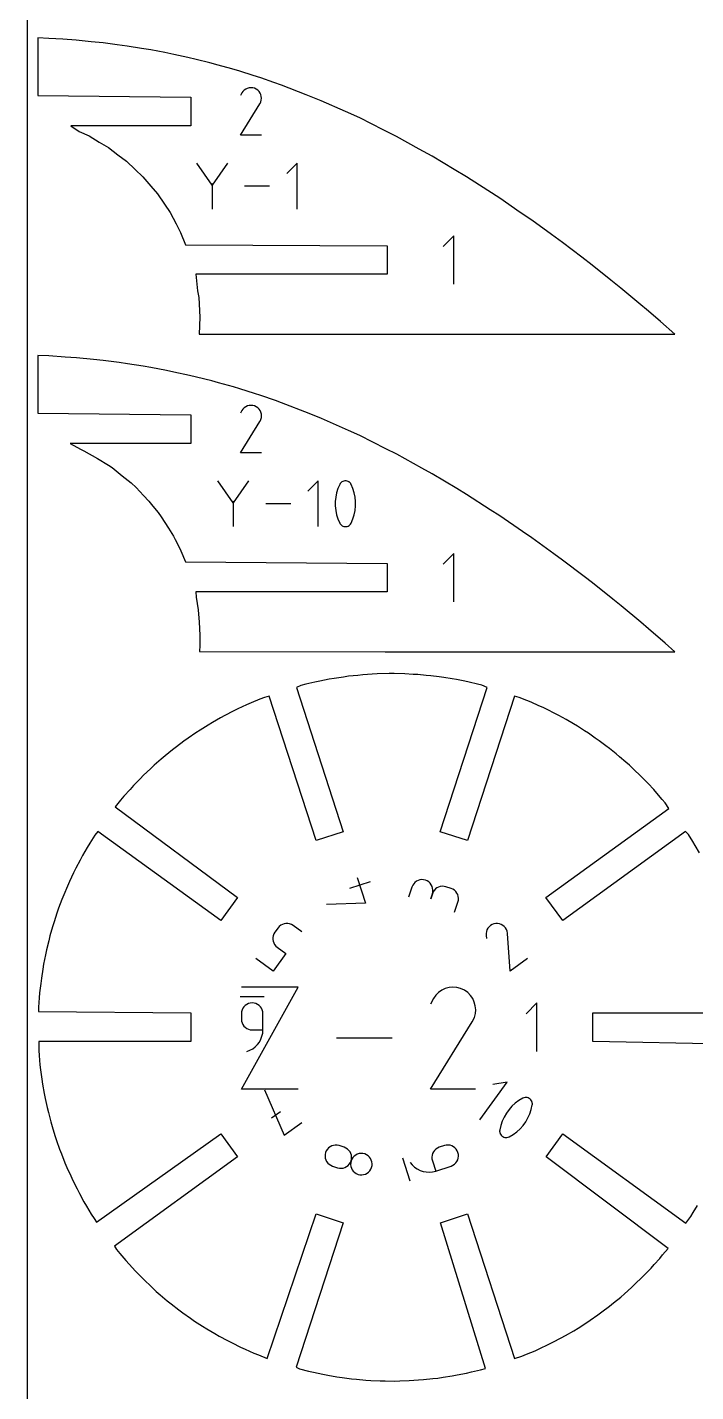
# Model space of a CAD drawing. Extents: x 0 to 8.5, y 0 to 30.
# Drawn here: x 0 to 3.91, y 7.08 to 15.07 of the extents above; entities that cross this region are included whole.
import ezdxf

# ---------------------------------------------------------------- set-up
doc = ezdxf.new("R2010")
doc.units = 0

msp = doc.modelspace()

# ---------------------------------------------------------------- linework, layer by layer
at = {"layer": 'annotation', "color": 1}
for p, q in [((1.269259, 14.699792), (1.261547, 14.692183)), ((1.27802, 14.705833), (1.269259, 14.699792)), ((1.287597, 14.710247), (1.27802, 14.705833)), ((1.297754, 14.712972), (1.287597, 14.710247)), ((1.308257, 14.713947), (1.297754, 14.712972)), ((1.318871, 14.713112), (1.308257, 14.713947)), ((1.329362, 14.710405), (1.318871, 14.713112)), ((1.339495, 14.705765), (1.329362, 14.710405)), ((1.348559, 14.699329), (1.339495, 14.705765)), ((1.339495, 14.705765), (1.339495, 14.705765)), ((1.356137, 14.691606), (1.348559, 14.699329)), ((1.246845, 14.436192), (1.360833, 14.619699)), ((1.255119, 14.683068), (1.247019, 14.667531)), ((1.261547, 14.692183), (1.255119, 14.683068)), ((1.362162, 14.682833), (1.356137, 14.691606)), ((1.360833, 14.619699), (1.36097, 14.619868)), ((1.360833, 14.619699), (1.360833, 14.619699)), ((1.36097, 14.619868), (1.3611, 14.620038)), ((1.3611, 14.620038), (1.361226, 14.620211)), ((1.361226, 14.620211), (1.361348, 14.620388)), ((1.361348, 14.620388), (1.361467, 14.620571)), ((1.361467, 14.620571), (1.361584, 14.620761)), ((1.361584, 14.620761), (1.3617, 14.62096)), ((1.3617, 14.62096), (1.361815, 14.621168)), ((1.361815, 14.621168), (1.361931, 14.621389)), ((1.361931, 14.621389), (1.366637, 14.631494)), ((1.361931, 14.621389), (1.361931, 14.621389)), ((1.366567, 14.673246), (1.362162, 14.682833)), ((1.369284, 14.663082), (1.366567, 14.673246)), ((1.366637, 14.631494), (1.369387, 14.641969)), ((1.370247, 14.652577), (1.369284, 14.663082)), ((1.369387, 14.641969), (1.370247, 14.652577)), ((1.370205, 14.436192), (1.246845, 14.436192)), ((1.081329, 14.142612), (0.991824, 14.272049)), ((1.170818, 14.272049), (1.081329, 14.142612)), ((1.578454, 14.27204), (1.5188, 14.21237)), ((1.578454, 14.00371), (1.578454, 14.27204)), ((1.081329, 14.153028), (1.081329, 14.003702)), ((1.418193, 14.137875), (1.271475, 14.137875)), ((2.496358, 13.847172), (2.433328, 13.784124)), ((2.496358, 13.563652), (2.496358, 13.847172)), ((1.255483, 12.823491), (1.247381, 12.807949)), ((1.261913, 12.832608), (1.255483, 12.823491)), ((1.269627, 12.840219), (1.261913, 12.832608)), ((1.278391, 12.846262), (1.269627, 12.840219)), ((1.28797, 12.850677), (1.278391, 12.846262)), ((1.29813, 12.853403), (1.28797, 12.850677)), ((1.308636, 12.854379), (1.29813, 12.853403)), ((1.319253, 12.853543), (1.308636, 12.854379)), ((1.329747, 12.850835), (1.319253, 12.853543)), ((1.339884, 12.846194), (1.329747, 12.850835)), ((1.348949, 12.839756), (1.339884, 12.846194)), ((1.339884, 12.846194), (1.339884, 12.846194)), ((1.356529, 12.832031), (1.348949, 12.839756)), ((1.362556, 12.823255), (1.356529, 12.832031)), ((1.366962, 12.813666), (1.362556, 12.823255)), ((1.369681, 12.803499), (1.366962, 12.813666)), ((1.367033, 12.771902), (1.369783, 12.78238)), ((1.370643, 12.792991), (1.369681, 12.803499)), ((1.369783, 12.78238), (1.370643, 12.792991)), ((1.247207, 12.576545), (1.361227, 12.760104)), ((1.361227, 12.760104), (1.361364, 12.760272)), ((1.361227, 12.760104), (1.361227, 12.760104)), ((1.361364, 12.760272), (1.361495, 12.760442)), ((1.361495, 12.760442), (1.36162, 12.760615)), ((1.36162, 12.760615), (1.361743, 12.760793)), ((1.361743, 12.760793), (1.361862, 12.760976)), ((1.361862, 12.760976), (1.361979, 12.761166)), ((1.361979, 12.761166), (1.362094, 12.761365)), ((1.362094, 12.761365), (1.36221, 12.761574)), ((1.36221, 12.761574), (1.362325, 12.761794)), ((1.362325, 12.761794), (1.367033, 12.771902)), ((1.362325, 12.761794), (1.362325, 12.761794)), ((1.370601, 12.576545), (1.247207, 12.576545)), ((1.204774, 12.283014), (1.115257, 12.412468)), ((1.294274, 12.412468), (1.204774, 12.283014)), ((1.701965, 12.41246), (1.642304, 12.352782)), ((1.701965, 12.144094), (1.701965, 12.41246)), ((1.828333, 12.39121), (1.818046, 12.367018)), ((1.831797, 12.396971), (1.828333, 12.39121)), ((1.828333, 12.39121), (1.828333, 12.39121)), ((1.836115, 12.40188), (1.831797, 12.396971)), ((1.841142, 12.40589), (1.836115, 12.40188)), ((1.846737, 12.408954), (1.841142, 12.40589)), ((1.852756, 12.411023), (1.846737, 12.408954)), ((1.859056, 12.412051), (1.852756, 12.411023)), ((1.865495, 12.41199), (1.859056, 12.412051)), ((1.871929, 12.410792), (1.865495, 12.41199)), ((1.878216, 12.40841), (1.871929, 12.410792)), ((1.880623, 12.407145), (1.878216, 12.40841)), ((1.878216, 12.40841), (1.878216, 12.40841)), ((1.882932, 12.405692), (1.880623, 12.407145)), ((1.885133, 12.404063), (1.882932, 12.405692)), ((1.887214, 12.402269), (1.885133, 12.404063)), ((1.889165, 12.400321), (1.887214, 12.402269)), ((1.890973, 12.398232), (1.889165, 12.400321)), ((1.892628, 12.396012), (1.890973, 12.398232)), ((1.894118, 12.393673), (1.892628, 12.396012)), ((1.895433, 12.391226), (1.894118, 12.393673)), ((1.90577, 12.366985), (1.895433, 12.391226)), ((1.895433, 12.391226), (1.895433, 12.391226)), ((1.805186, 12.316728), (1.802615, 12.291027)), ((1.81033, 12.342125), (1.805186, 12.316728)), ((1.818046, 12.367018), (1.81033, 12.342125)), ((1.913523, 12.342054), (1.90577, 12.366985)), ((1.918692, 12.316633), (1.913523, 12.342054)), ((1.921276, 12.290919), (1.918692, 12.316633)), ((1.204774, 12.293432), (1.204774, 12.144085)), ((1.541684, 12.278277), (1.394945, 12.278277)), ((1.802615, 12.291027), (1.802615, 12.26522)), ((1.802615, 12.26522), (1.805186, 12.239505)), ((1.805186, 12.239505), (1.81033, 12.214082)), ((1.913523, 12.214011), (1.918692, 12.23941)), ((1.918692, 12.23941), (1.921276, 12.265112)), ((1.921276, 12.265112), (1.921276, 12.290919)), ((1.81033, 12.214082), (1.818046, 12.189147)), ((1.818046, 12.189147), (1.828333, 12.164901)), ((1.828333, 12.164901), (1.828333, 12.164901)), ((1.828333, 12.164901), (1.829643, 12.162459)), ((1.829643, 12.162459), (1.831122, 12.160132)), ((1.831122, 12.160132), (1.832765, 12.157926)), ((1.832765, 12.157926), (1.834564, 12.155848)), ((1.834564, 12.155848), (1.836515, 12.153906)), ((1.836515, 12.153906), (1.83861, 12.152106)), ((1.83861, 12.152106), (1.840844, 12.150456)), ((1.840844, 12.150456), (1.84321, 12.148963)), ((1.84321, 12.148963), (1.845701, 12.147633)), ((1.845701, 12.147633), (1.845701, 12.147633)), ((1.845701, 12.147633), (1.851938, 12.145302)), ((1.851938, 12.145302), (1.858335, 12.144143)), ((1.858335, 12.144143), (1.864747, 12.144111)), ((1.864747, 12.144111), (1.871029, 12.145157)), ((1.871029, 12.145157), (1.877037, 12.147235)), ((1.877037, 12.147235), (1.882626, 12.150297)), ((1.882626, 12.150297), (1.887651, 12.154297)), ((1.887651, 12.154297), (1.891968, 12.159186)), ((1.891968, 12.159186), (1.895433, 12.164918)), ((1.895433, 12.164918), (1.90577, 12.189114)), ((1.895433, 12.164918), (1.895433, 12.164918)), ((1.90577, 12.189114), (1.913523, 12.214011)), ((2.496694, 11.987564), (2.433664, 11.924516)), ((2.496694, 11.704044), (2.496694, 11.987564)), ((1.931138, 10.08964), (1.979785, 9.939921)), ((2.277432, 10.068178), (2.268807, 10.061742)), ((2.286991, 10.073049), (2.277432, 10.068178)), ((2.297258, 10.076241), (2.286991, 10.073049)), ((2.308007, 10.077643), (2.297258, 10.076241)), ((2.319012, 10.07714), (2.308007, 10.077643)), ((2.330047, 10.07462), (2.319012, 10.07714)), ((2.340506, 10.070156), (2.330047, 10.07462)), ((2.330047, 10.07462), (2.330047, 10.07462)), ((2.349744, 10.064081), (2.340506, 10.070156)), ((2.005665, 10.064239), (1.88591, 10.025328)), ((2.250798, 10.03417), (2.231343, 9.974293)), ((2.255264, 10.044625), (2.250798, 10.03417)), ((2.261342, 10.053854), (2.255264, 10.044625)), ((2.268807, 10.061742), (2.261342, 10.053854)), ((2.357646, 10.05662), (2.349744, 10.064081)), ((2.364097, 10.047996), (2.357646, 10.05662)), ((2.370554, 9.99526), (2.360812, 9.965279)), ((2.360812, 9.965279), (2.370554, 9.99526)), ((2.368981, 10.038432), (2.364097, 10.047996)), ((2.372185, 10.028153), (2.368981, 10.038432)), ((2.370554, 9.99526), (2.373086, 10.006343)), ((2.375019, 10.005715), (2.370554, 9.99526)), ((2.370554, 9.99526), (2.370554, 9.99526)), ((2.373591, 10.017382), (2.372185, 10.028153)), ((2.373086, 10.006343), (2.373591, 10.017382)), ((2.381097, 10.014943), (2.375019, 10.005715)), ((2.388562, 10.022832), (2.381097, 10.014943)), ((2.397187, 10.029268), (2.388562, 10.022832)), ((2.406746, 10.034138), (2.397187, 10.029268)), ((2.417013, 10.037331), (2.406746, 10.034138)), ((2.427762, 10.038732), (2.417013, 10.037331)), ((2.438767, 10.038229), (2.427762, 10.038732)), ((2.449802, 10.035709), (2.438767, 10.038229)), ((2.479783, 10.025968), (2.449802, 10.035709)), ((2.449802, 10.035709), (2.449802, 10.035709)), ((2.490196, 10.021519), (2.479783, 10.025968)), ((2.499397, 10.015456), (2.490196, 10.021519)), ((2.50727, 10.008004), (2.499397, 10.015456)), ((2.5137, 9.999387), (2.50727, 10.008004)), ((2.518569, 9.989828), (2.5137, 9.999387)), ((2.521762, 9.979552), (2.518569, 9.989828)), ((1.979785, 9.939921), (1.750658, 9.931579)), ((2.500665, 9.886785), (2.520121, 9.946662)), ((2.520121, 9.946662), (2.522654, 9.957745)), ((2.520121, 9.946662), (2.520121, 9.946662)), ((2.523162, 9.968783), (2.521762, 9.979552)), ((2.522654, 9.957745), (2.523162, 9.968783)), ((1.439181, 9.749214), (1.437194, 9.738547)), ((1.44307, 9.759548), (1.439181, 9.749214)), ((1.448902, 9.769304), (1.44307, 9.759548)), ((1.467337, 9.794678), (1.448902, 9.769304)), ((1.448902, 9.769304), (1.448902, 9.769304)), ((1.474816, 9.803243), (1.467337, 9.794678)), ((1.483453, 9.810146), (1.474816, 9.803243)), ((1.492998, 9.815348), (1.483453, 9.810146)), ((1.503199, 9.81881), (1.492998, 9.815348)), ((1.513809, 9.820494), (1.503199, 9.81881)), ((1.524575, 9.82036), (1.513809, 9.820494)), ((1.535249, 9.818369), (1.524575, 9.82036)), ((1.545581, 9.814484), (1.535249, 9.818369)), ((1.55532, 9.808664), (1.545581, 9.814484)), ((1.606255, 9.771657), (1.55532, 9.808664)), ((1.55532, 9.808664), (1.55532, 9.808664)), ((2.686522, 9.773325), (2.684718, 9.762415)), ((2.684718, 9.762415), (2.684879, 9.751031)), ((2.684879, 9.751031), (2.687512, 9.733341)), ((2.690132, 9.783571), (2.686522, 9.773325)), ((2.695392, 9.792961), (2.690132, 9.783571)), ((2.702145, 9.801305), (2.695392, 9.792961)), ((2.710233, 9.808412), (2.702145, 9.801305)), ((2.7195, 9.81409), (2.710233, 9.808412)), ((2.729787, 9.818149), (2.7195, 9.81409)), ((2.740939, 9.820398), (2.729787, 9.818149)), ((2.752285, 9.820521), (2.740939, 9.820398)), ((2.740939, 9.820398), (2.740939, 9.820398)), ((2.763176, 9.81869), (2.752285, 9.820521)), ((2.773416, 9.81506), (2.763176, 9.81869)), ((2.782805, 9.809786), (2.773416, 9.81506)), ((2.791147, 9.803023), (2.782805, 9.809786)), ((2.798245, 9.794925), (2.791147, 9.803023)), ((2.803899, 9.785649), (2.798245, 9.794925)), ((2.807914, 9.77535), (2.803899, 9.785649)), ((2.81009, 9.764181), (2.807914, 9.77535)), ((2.810127, 9.76393), (2.81009, 9.764181)), ((2.81009, 9.764181), (2.81009, 9.764181)), ((2.810157, 9.763688), (2.810127, 9.76393)), ((2.81018, 9.763455), (2.810157, 9.763688)), ((2.810198, 9.763227), (2.81018, 9.763455)), ((2.810197, 9.762127), (2.810209, 9.762348)), ((2.826166, 9.542198), (2.810197, 9.762127)), ((2.810197, 9.762127), (2.810197, 9.762127)), ((2.810209, 9.763005), (2.810198, 9.763227)), ((2.810215, 9.762785), (2.810209, 9.763005)), ((2.810209, 9.762348), (2.810215, 9.762567)), ((2.810215, 9.762567), (2.810215, 9.762785)), ((1.437194, 9.738547), (1.437067, 9.727796)), ((1.437067, 9.727796), (1.438758, 9.717208)), ((1.438758, 9.717208), (1.442227, 9.707031)), ((1.442227, 9.707031), (1.447432, 9.697511)), ((1.447432, 9.697511), (1.454331, 9.688896)), ((1.454331, 9.688896), (1.462883, 9.681434)), ((1.462883, 9.681434), (1.513817, 9.644428)), ((1.439606, 9.542285), (1.337736, 9.616297)), ((1.513817, 9.644428), (1.439606, 9.542285)), ((2.928036, 9.616211), (2.826166, 9.542198)), ((1.2535, 8.850966), (1.58485, 9.447725)), ((1.58485, 9.447725), (1.2535, 9.447725)), ((2.425742, 9.430278), (2.406918, 9.417298)), ((2.446317, 9.439761), (2.425742, 9.430278)), ((2.468139, 9.445616), (2.446317, 9.439761)), ((2.490704, 9.447711), (2.468139, 9.445616)), ((2.513509, 9.445916), (2.490704, 9.447711)), ((2.536049, 9.4401), (2.513509, 9.445916)), ((2.55782, 9.430131), (2.536049, 9.4401)), ((2.577292, 9.416304), (2.55782, 9.430131)), ((2.55782, 9.430131), (2.55782, 9.430131)), ((1.386728, 9.39097), (1.244968, 9.39097)), ((1.284096, 9.346922), (1.27531, 9.340702)), ((1.293905, 9.351585), (1.284096, 9.346922)), ((1.30456, 9.354514), (1.293905, 9.351585)), ((1.315883, 9.35553), (1.30456, 9.354514)), ((1.327183, 9.354514), (1.315883, 9.35553)), ((1.315883, 9.35553), (1.315883, 9.35553)), ((1.337826, 9.351585), (1.327183, 9.354514)), ((1.347631, 9.346922), (1.337826, 9.351585)), ((1.356421, 9.340702), (1.347631, 9.346922)), ((2.376539, 9.381368), (2.359137, 9.347986)), ((2.390349, 9.400951), (2.376539, 9.381368)), ((2.406918, 9.417298), (2.390349, 9.400951)), ((2.593573, 9.399712), (2.577292, 9.416304)), ((2.606518, 9.380862), (2.593573, 9.399712)), ((2.615982, 9.360265), (2.606518, 9.380862)), ((2.62182, 9.338427), (2.615982, 9.360265)), ((2.981575, 9.35553), (2.918545, 9.292483)), ((2.981575, 9.07201), (2.981575, 9.35553)), ((1.253938, 9.303826), (1.252924, 9.2925)), ((1.252924, 9.2925), (1.252924, 9.261136)), ((1.256861, 9.314487), (1.253938, 9.303826)), ((1.261515, 9.324306), (1.256861, 9.314487)), ((1.267724, 9.333104), (1.261515, 9.324306)), ((1.27531, 9.340702), (1.267724, 9.333104)), ((1.364014, 9.333104), (1.356421, 9.340702)), ((1.370232, 9.324306), (1.364014, 9.333104)), ((1.374896, 9.314487), (1.370232, 9.324306)), ((1.377826, 9.303826), (1.374896, 9.314487)), ((1.378842, 9.2925), (1.377826, 9.303826)), ((1.378842, 9.198266), (1.378842, 9.2925)), ((1.378842, 9.2925), (1.378842, 9.2925)), ((2.606022, 9.248851), (2.616134, 9.270562)), ((2.616134, 9.270562), (2.622041, 9.293067)), ((2.623888, 9.315859), (2.62182, 9.338427)), ((2.622041, 9.293067), (2.623888, 9.315859)), ((1.252924, 9.261136), (1.252924, 9.261136)), ((1.252924, 9.261136), (1.253938, 9.249816)), ((1.253938, 9.249816), (1.256861, 9.239169)), ((1.256861, 9.239169), (1.261515, 9.229372)), ((1.261515, 9.229372), (1.267724, 9.2206)), ((1.267724, 9.2206), (1.27531, 9.213028)), ((1.27531, 9.213028), (1.284096, 9.206834)), ((1.284096, 9.206834), (1.293905, 9.202191)), ((1.293905, 9.202191), (1.30456, 9.199277)), ((1.30456, 9.199277), (1.315883, 9.198266)), ((1.315883, 9.198266), (1.378842, 9.198266)), ((1.377448, 9.179103), (1.378842, 9.198266)), ((2.358763, 8.850961), (2.603664, 9.24522)), ((2.603664, 9.24522), (2.603957, 9.245583)), ((2.603664, 9.24522), (2.603664, 9.24522)), ((2.603957, 9.245583), (2.604238, 9.245948)), ((2.604238, 9.245948), (2.604508, 9.24632)), ((2.604508, 9.24632), (2.604771, 9.2467)), ((2.604771, 9.2467), (2.605027, 9.247093)), ((2.605027, 9.247093), (2.605278, 9.247502)), ((2.605278, 9.247502), (2.605526, 9.247929)), ((2.605526, 9.247929), (2.605774, 9.248377)), ((2.605774, 9.248377), (2.606022, 9.248851)), ((2.606022, 9.248851), (2.606022, 9.248851)), ((1.333752, 9.099117), (1.346822, 9.112242)), ((1.346822, 9.112242), (1.357896, 9.127032)), ((1.357896, 9.127032), (1.366805, 9.143257)), ((1.366805, 9.143257), (1.373379, 9.16069)), ((1.373379, 9.16069), (1.377448, 9.179103)), ((2.134989, 9.149346), (1.808691, 9.149346)), ((1.284271, 9.07201), (1.302307, 9.078773)), ((1.284271, 9.07201), (1.284271, 9.07201)), ((1.302307, 9.078773), (1.318857, 9.087885)), ((1.318857, 9.087885), (1.333752, 9.099117)), ((2.648443, 8.670667), (2.808763, 8.89133)), ((2.808763, 8.89133), (2.724056, 8.877901)), ((1.58485, 8.850966), (1.2535, 8.850966)), ((1.388355, 8.84802), (1.504011, 8.581599)), ((2.623798, 8.850961), (2.358763, 8.850961)), ((2.899973, 8.798366), (2.877063, 8.78462)), ((2.906263, 8.801033), (2.899973, 8.798366)), ((2.899973, 8.798366), (2.899973, 8.798366)), ((2.912746, 8.80249), (2.906263, 8.801033)), ((2.919276, 8.802784), (2.912746, 8.80249)), ((2.925706, 8.801961), (2.919276, 8.802784)), ((2.931891, 8.800067), (2.925706, 8.801961)), ((2.937686, 8.797148), (2.931891, 8.800067)), ((2.942944, 8.793251), (2.937686, 8.797148)), ((2.947518, 8.788422), (2.942944, 8.793251)), ((2.951264, 8.782708), (2.947518, 8.788422)), ((1.4298, 8.683743), (1.480793, 8.720791)), ((2.803561, 8.710136), (2.790314, 8.687456)), ((2.818978, 8.731355), (2.803561, 8.710136)), ((2.836447, 8.750951), (2.818978, 8.731355)), ((2.855847, 8.768761), (2.836447, 8.750951)), ((2.877063, 8.78462), (2.855847, 8.768761)), ((2.929718, 8.683066), (2.940655, 8.707056)), ((2.940655, 8.707056), (2.949174, 8.732186)), ((2.949174, 8.732186), (2.955156, 8.758294)), ((2.952488, 8.780231), (2.951264, 8.782708)), ((2.951264, 8.782708), (2.951264, 8.782708)), ((2.953519, 8.777656), (2.952488, 8.780231)), ((2.954355, 8.775002), (2.953519, 8.777656)), ((2.954995, 8.772284), (2.954355, 8.775002)), ((2.955435, 8.769517), (2.954995, 8.772284)), ((2.955156, 8.758294), (2.955536, 8.761091)), ((2.955156, 8.758294), (2.955156, 8.758294)), ((2.955674, 8.766719), (2.955435, 8.769517)), ((2.955536, 8.761091), (2.955708, 8.763905)), ((2.955708, 8.763905), (2.955674, 8.766719)), ((1.504011, 8.581599), (1.606011, 8.655706)), ((2.770804, 8.638367), (2.764778, 8.612285)), ((2.779355, 8.663478), (2.770804, 8.638367)), ((2.790314, 8.687456), (2.779355, 8.663478)), ((2.883586, 8.61957), (2.901065, 8.63916)), ((2.901065, 8.63916), (2.916482, 8.660379)), ((2.916482, 8.660379), (2.929718, 8.683066)), ((2.764396, 8.609495), (2.764222, 8.606697)), ((2.764222, 8.606697), (2.764255, 8.603902)), ((2.764255, 8.603902), (2.764494, 8.601119)), ((2.764778, 8.612285), (2.764396, 8.609495)), ((2.764494, 8.601119), (2.764937, 8.598357)), ((2.764778, 8.612285), (2.764778, 8.612285)), ((2.764937, 8.598357), (2.765585, 8.595625)), ((2.765585, 8.595625), (2.766436, 8.592934)), ((2.766436, 8.592934), (2.767489, 8.590293)), ((2.767489, 8.590293), (2.768743, 8.587711)), ((2.768743, 8.587711), (2.768743, 8.587711)), ((2.768743, 8.587711), (2.772479, 8.582068)), ((2.772479, 8.582068), (2.777046, 8.577294)), ((2.777046, 8.577294), (2.782299, 8.573437)), ((2.782299, 8.573437), (2.78809, 8.570545)), ((2.78809, 8.570545), (2.794271, 8.568664)), ((2.794271, 8.568664), (2.800695, 8.567843)), ((2.800695, 8.567843), (2.807217, 8.56813)), ((2.807217, 8.56813), (2.813687, 8.56957)), ((2.813687, 8.56957), (2.81996, 8.572214)), ((2.81996, 8.572214), (2.842915, 8.585934)), ((2.81996, 8.572214), (2.81996, 8.572214)), ((2.842915, 8.585934), (2.864163, 8.601774)), ((2.864163, 8.601774), (2.883586, 8.61957)), ((1.74293, 8.468934), (1.742413, 8.457912)), ((1.74546, 8.479993), (1.74293, 8.468934)), ((1.749913, 8.490428), (1.74546, 8.479993)), ((1.74546, 8.479993), (1.74546, 8.479993)), ((1.755974, 8.499649), (1.749913, 8.490428)), ((1.763419, 8.50754), (1.755974, 8.499649)), ((1.772027, 8.513984), (1.763419, 8.50754)), ((1.781574, 8.518866), (1.772027, 8.513984)), ((1.791838, 8.52207), (1.781574, 8.518866)), ((1.802597, 8.523478), (1.791838, 8.52207)), ((1.813628, 8.522974), (1.802597, 8.523478)), ((1.824709, 8.520443), (1.813628, 8.522974)), ((1.824709, 8.520443), (1.824709, 8.520443)), ((1.854538, 8.510751), (1.824709, 8.520443)), ((1.864991, 8.506286), (1.854538, 8.510751)), ((1.874223, 8.500207), (1.864991, 8.506286)), ((1.88212, 8.49274), (1.874223, 8.500207)), ((1.888566, 8.484109), (1.88212, 8.49274)), ((1.893448, 8.47454), (1.888566, 8.484109)), ((1.896649, 8.464259), (1.893448, 8.47454)), ((1.93124, 8.470237), (1.921664, 8.465364)), ((1.941531, 8.473432), (1.93124, 8.470237)), ((1.952312, 8.474832), (1.941531, 8.473432)), ((1.963359, 8.474324), (1.952312, 8.474832)), ((1.974445, 8.47179), (1.963359, 8.474324)), ((1.984853, 8.467341), (1.974445, 8.47179)), ((1.974445, 8.47179), (1.974445, 8.47179)), ((1.99405, 8.461273), (1.984853, 8.467341)), ((2.372062, 8.474562), (2.368862, 8.464281)), ((2.376942, 8.484131), (2.372062, 8.474562)), ((2.383387, 8.492764), (2.376942, 8.484131)), ((2.391284, 8.500234), (2.383387, 8.492764)), ((2.400518, 8.506315), (2.391284, 8.500234)), ((2.410975, 8.510781), (2.400518, 8.506315)), ((2.440956, 8.520523), (2.410975, 8.510781)), ((2.410975, 8.510781), (2.410975, 8.510781)), ((2.452042, 8.523056), (2.440956, 8.520523)), ((2.463089, 8.523565), (2.452042, 8.523056)), ((2.473871, 8.522164), (2.463089, 8.523565)), ((2.484162, 8.518969), (2.473871, 8.522164)), ((2.493737, 8.514096), (2.484162, 8.518969)), ((2.502371, 8.50766), (2.493737, 8.514096)), ((2.509839, 8.499777), (2.502371, 8.50766)), ((2.515915, 8.490561), (2.509839, 8.499777)), ((2.520374, 8.480128), (2.515915, 8.490561)), ((2.522906, 8.469045), (2.520374, 8.480128)), ((2.520374, 8.480128), (2.520374, 8.480128)), ((2.523411, 8.458006), (2.522906, 8.469045)), ((1.742413, 8.457912), (1.743798, 8.447152)), ((1.743798, 8.447152), (1.746973, 8.436878)), ((1.746973, 8.436878), (1.751828, 8.427317)), ((1.751828, 8.427317), (1.758249, 8.418692)), ((1.758249, 8.418692), (1.766126, 8.411229)), ((1.766126, 8.411229), (1.775346, 8.405152)), ((1.775346, 8.405152), (1.785798, 8.400688)), ((1.785798, 8.400688), (1.815627, 8.390996)), ((1.815627, 8.390996), (1.815627, 8.390996)), ((1.815627, 8.390996), (1.826712, 8.388462)), ((1.826712, 8.388462), (1.837757, 8.387952)), ((1.837757, 8.387952), (1.848535, 8.389352)), ((1.848535, 8.389352), (1.858823, 8.392546)), ((1.858823, 8.392546), (1.868395, 8.397418)), ((1.868395, 8.397418), (1.877027, 8.403855)), ((1.877027, 8.403855), (1.884493, 8.41174)), ((1.884493, 8.41174), (1.890568, 8.420958)), ((1.890568, 8.420958), (1.895027, 8.431396)), ((1.892502, 8.420335), (1.892001, 8.409308)), ((1.892001, 8.409308), (1.893409, 8.39854)), ((1.895027, 8.431396), (1.892502, 8.420335)), ((1.893409, 8.39854), (1.896611, 8.388258)), ((1.895027, 8.431396), (1.897554, 8.442461)), ((1.899486, 8.441828), (1.895027, 8.431396)), ((1.895027, 8.431396), (1.895027, 8.431396)), ((1.895027, 8.431396), (1.895027, 8.431396)), ((1.896611, 8.388258), (1.901493, 8.378687)), ((1.898056, 8.453491), (1.896649, 8.464259)), ((1.897554, 8.442461), (1.898056, 8.453491)), ((1.905562, 8.451044), (1.899486, 8.441828)), ((1.91303, 8.458928), (1.905562, 8.451044)), ((1.921664, 8.465364), (1.91303, 8.458928)), ((2.00192, 8.453814), (1.99405, 8.461273)), ((2.008348, 8.445189), (2.00192, 8.453814)), ((2.013216, 8.435625), (2.008348, 8.445189)), ((2.010323, 8.382048), (2.014783, 8.392485)), ((2.01641, 8.425346), (2.013216, 8.435625)), ((2.014783, 8.392485), (2.017309, 8.40355)), ((2.014783, 8.392485), (2.014783, 8.392485)), ((2.017813, 8.414579), (2.01641, 8.425346)), ((2.017309, 8.40355), (2.017813, 8.414579)), ((2.195138, 8.448924), (2.238945, 8.314102)), ((2.240994, 8.42248), (2.240994, 8.42248)), ((2.240994, 8.42248), (2.252939, 8.40743)), ((2.252939, 8.40743), (2.266671, 8.394515)), ((2.266671, 8.394515), (2.281917, 8.383827)), ((2.368862, 8.464281), (2.367457, 8.453514)), ((2.367457, 8.453514), (2.36796, 8.442487)), ((2.36796, 8.442487), (2.370485, 8.431426)), ((2.370485, 8.431426), (2.389941, 8.371549)), ((2.389941, 8.371549), (2.479867, 8.400768)), ((2.479867, 8.400768), (2.490326, 8.405231)), ((2.479867, 8.400768), (2.479867, 8.400768)), ((2.490326, 8.405231), (2.499564, 8.411306)), ((2.499564, 8.411306), (2.507466, 8.418767)), ((2.507466, 8.418767), (2.513917, 8.427392)), ((2.513917, 8.427392), (2.518802, 8.436955)), ((2.518802, 8.436955), (2.522005, 8.447235)), ((2.522005, 8.447235), (2.523411, 8.458006)), ((1.901493, 8.378687), (1.907941, 8.370054)), ((1.907941, 8.370054), (1.915841, 8.362584)), ((1.915841, 8.362584), (1.925076, 8.356502)), ((1.925076, 8.356502), (1.935534, 8.352035)), ((1.935534, 8.352035), (1.935534, 8.352035)), ((1.935534, 8.352035), (1.94657, 8.349518)), ((1.94657, 8.349518), (1.957577, 8.349021)), ((1.957577, 8.349021), (1.968328, 8.350429)), ((1.968328, 8.350429), (1.978598, 8.353629)), ((1.978598, 8.353629), (1.988158, 8.358505)), ((1.988158, 8.358505), (1.996784, 8.364943)), ((1.996784, 8.364943), (2.004248, 8.372829)), ((2.004248, 8.372829), (2.010323, 8.382048)), ((2.281917, 8.383827), (2.298406, 8.375456)), ((2.298406, 8.375456), (2.315864, 8.369494)), ((2.315864, 8.369494), (2.334019, 8.366031)), ((2.334019, 8.366031), (2.352598, 8.365158)), ((2.352598, 8.365158), (2.37133, 8.366967)), ((2.37133, 8.366967), (2.389941, 8.371549))]:
    msp.add_line(p, q, dxfattribs=at)
at = {"layer": 'boundary', "color": 5}
for p, q in [((0.0625, 15.005169), (0.0625, 14.667534)), ((0.125143, 15.002898), (0.0625, 15.005169)), ((0.207821, 14.997297), (0.125143, 15.002898)), ((0.28664, 14.991958), (0.207821, 14.997297)), ((0.374618, 14.98315), (0.28664, 14.991958)), ((0.444114, 14.976192), (0.374618, 14.98315)), ((0.526868, 14.965283), (0.444114, 14.976192)), ((0.585014, 14.957618), (0.526868, 14.965283)), ((0.667813, 14.944156), (0.585014, 14.957618)), ((0.722699, 14.935232), (0.667813, 14.944156)), ((0.804946, 14.919307), (0.722699, 14.935232)), ((0.857266, 14.909176), (0.804946, 14.919307)), ((0.938624, 14.890887), (0.857266, 14.909176)), ((0.988814, 14.879604), (0.938624, 14.890887)), ((1.06909, 14.859057), (0.988814, 14.879604)), ((1.11745, 14.846679), (1.06909, 14.859057)), ((1.196531, 14.823985), (1.11745, 14.846679)), ((1.243279, 14.810569), (1.196531, 14.823985)), ((1.321106, 14.785842), (1.243279, 14.810569)), ((1.36641, 14.771448), (1.321106, 14.785842)), ((1.442957, 14.744805), (1.36641, 14.771448)), ((1.486948, 14.729493), (1.442957, 14.744805)), ((1.632715, 14.672299), (1.486948, 14.729493)), ((0.0625, 14.667534), (0.95636, 14.658674)), ((0.95636, 14.658674), (0.95636, 14.491474)), ((1.720664, 14.637791), (1.632715, 14.672299)), ((1.862057, 14.574249), (1.720664, 14.637791)), ((1.945223, 14.536875), (1.862057, 14.574249)), ((0.95636, 14.491474), (0.253819, 14.491474)), ((0.253819, 14.491474), (0.30391, 14.457922)), ((2.082273, 14.467897), (1.945223, 14.536875)), ((2.161331, 14.428107), (2.082273, 14.467897)), ((0.30391, 14.457922), (0.361475, 14.431328)), ((0.361475, 14.431328), (0.420834, 14.395666)), ((0.420834, 14.395666), (0.474705, 14.3633)), ((2.294147, 14.354555), (2.161331, 14.428107)), ((0.474705, 14.3633), (0.530369, 14.321047)), ((0.530369, 14.321047), (0.579905, 14.283447)), ((2.369595, 14.312773), (2.294147, 14.354555)), ((2.498298, 14.235446), (2.369595, 14.312773)), ((0.579905, 14.283447), (0.631233, 14.234897)), ((0.631233, 14.234897), (0.675841, 14.192704)), ((2.570506, 14.192062), (2.498298, 14.235446)), ((0.675841, 14.192704), (0.722243, 14.138156)), ((2.695199, 14.111685), (2.570506, 14.192062)), ((0.722243, 14.138156), (0.76139, 14.092136)), ((0.76139, 14.092136), (0.802331, 14.031841)), ((2.764443, 14.067051), (2.695199, 14.111685)), ((2.885189, 13.984268), (2.764443, 14.067051)), ((0.802331, 14.031841), (0.835548, 13.982921)), ((0.835548, 13.982921), (0.870559, 13.916981)), ((2.951662, 13.938695), (2.885189, 13.984268)), ((0.870559, 13.916981), (0.897446, 13.86634)), ((3.068482, 13.854062), (2.951662, 13.938695)), ((0.897446, 13.86634), (0.926127, 13.794463)), ((3.132317, 13.807814), (3.068482, 13.854062)), ((0.926127, 13.794463), (2.10547, 13.789012)), ((2.10547, 13.789012), (2.10547, 13.621812)), ((3.24519, 13.721796), (3.132317, 13.807814)), ((3.306472, 13.675094), (3.24519, 13.721796)), ((3.415343, 13.588062), (3.306472, 13.675094)), ((2.10547, 13.621812), (0.985673, 13.621812)), ((0.985673, 13.621812), (0.996832, 13.52452)), ((3.474117, 13.541078), (3.415343, 13.588062)), ((0.996832, 13.52452), (1.003089, 13.486406)), ((3.578911, 13.453304), (3.474117, 13.541078)), ((1.003089, 13.486406), (1.009347, 13.37116)), ((3.635198, 13.406159), (3.578911, 13.453304)), ((1.009347, 13.37116), (1.005559, 13.270581)), ((3.704828, 13.345246), (3.635198, 13.406159)), ((3.788935, 13.270581), (3.704828, 13.345246)), ((1.005559, 13.270581), (2.484716, 13.270581)), ((2.484716, 13.270581), (3.788935, 13.270581)), ((0.0625, 13.145581), (0.0625, 12.807927)), ((0.125675, 13.14329), (0.0625, 13.145581)), ((0.222229, 13.136749), (0.125675, 13.14329)), ((0.287174, 13.13235), (0.222229, 13.136749)), ((0.387905, 13.122266), (0.287174, 13.13235)), ((0.444652, 13.116584), (0.387905, 13.122266)), ((0.538359, 13.104232), (0.444652, 13.116584)), ((0.585554, 13.09801), (0.538359, 13.104232)), ((0.67881, 13.082848), (0.585554, 13.09801)), ((0.723242, 13.075624), (0.67881, 13.082848)), ((0.815534, 13.057754), (0.723242, 13.075624)), ((0.85781, 13.049568), (0.815534, 13.057754)), ((0.948862, 13.0291), (0.85781, 13.049568)), ((0.989362, 13.019996), (0.948862, 13.0291)), ((1.079018, 12.997049), (0.989362, 13.019996)), ((1.118, 12.987071), (1.079018, 12.997049)), ((1.20618, 12.961766), (1.118, 12.987071)), ((1.243831, 12.950961), (1.20618, 12.961766)), ((1.330501, 12.923425), (1.243831, 12.950961)), ((1.366964, 12.91184), (1.330501, 12.923425)), ((1.452117, 12.882202), (1.366964, 12.91184)), ((1.487504, 12.869885), (1.452117, 12.882202)), ((1.65021, 12.806046), (1.487504, 12.869885)), ((0.0625, 12.807927), (0.956642, 12.799067)), ((0.956642, 12.799067), (0.956642, 12.631867)), ((1.721225, 12.778183), (1.65021, 12.806046)), ((1.878727, 12.707403), (1.721225, 12.778183)), ((1.945787, 12.677267), (1.878727, 12.707403)), ((0.956642, 12.631867), (0.251501, 12.631867)), ((0.251501, 12.631867), (0.311867, 12.597001)), ((2.098217, 12.60055), (1.945787, 12.677267)), ((0.311867, 12.597001), (0.331522, 12.587463)), ((0.331522, 12.587463), (0.410884, 12.542231)), ((0.410884, 12.542231), (0.475315, 12.50406)), ((2.1619, 12.568499), (2.098217, 12.60055)), ((2.309441, 12.486794), (2.1619, 12.568499)), ((0.475315, 12.50406), (0.496425, 12.489626)), ((0.496425, 12.489626), (0.555852, 12.44164)), ((2.370167, 12.453165), (2.309441, 12.486794)), ((0.555852, 12.44164), (0.607518, 12.39992)), ((0.607518, 12.39992), (0.636385, 12.373336)), ((2.513002, 12.367349), (2.370167, 12.453165)), ((0.636385, 12.373336), (0.680334, 12.326295)), ((0.680334, 12.326295), (0.7116, 12.29283)), ((2.571082, 12.332454), (2.513002, 12.367349)), ((2.709357, 12.243324), (2.571082, 12.332454)), ((0.7116, 12.29283), (0.734506, 12.264926)), ((0.734506, 12.264926), (0.766419, 12.226049)), ((0.766419, 12.226049), (0.783561, 12.201913)), ((2.765022, 12.207443), (2.709357, 12.243324)), ((0.783561, 12.201913), (0.826493, 12.134713)), ((2.898831, 12.115707), (2.765022, 12.207443)), ((0.826493, 12.134713), (0.855706, 12.087657)), ((0.855706, 12.087657), (0.865215, 12.069836)), ((0.865215, 12.069836), (0.885003, 12.032754)), ((2.952245, 12.079087), (2.898831, 12.115707)), ((3.081628, 11.985353), (2.952245, 12.079087)), ((0.885003, 12.032754), (0.898792, 12.002955)), ((0.898792, 12.002955), (0.92483, 11.938264)), ((3.132903, 11.948206), (3.081628, 11.985353)), ((0.92483, 11.938264), (2.105805, 11.929404)), ((2.105805, 11.929404), (2.105805, 11.762204)), ((3.257854, 11.852985), (3.132903, 11.948206)), ((3.307061, 11.815486), (3.257854, 11.852985)), ((2.105805, 11.762204), (0.985395, 11.762204)), ((0.985395, 11.762204), (0.987336, 11.731904)), ((3.42753, 11.719184), (3.307061, 11.815486)), ((0.987336, 11.731904), (0.999103, 11.657652)), ((3.474709, 11.68147), (3.42753, 11.719184)), ((3.590623, 11.584385), (3.474709, 11.68147)), ((0.999103, 11.657652), (1.006188, 11.584226)), ((1.006188, 11.584226), (1.009184, 11.508722)), ((3.635793, 11.546551), (3.590623, 11.584385)), ((1.009184, 11.508722), (1.009446, 11.475221)), ((3.732821, 11.461147), (3.635793, 11.546551)), ((1.009046, 11.448182), (1.00767, 11.413591)), ((1.009446, 11.475221), (1.009046, 11.448182)), ((3.789437, 11.410973), (3.732821, 11.461147)), ((1.00767, 11.413591), (2.094578, 11.410973)), ((2.094578, 11.410973), (3.789437, 11.410973)), ((1.849871, 11.263757), (1.795633, 11.255938)), ((1.879465, 11.268024), (1.849871, 11.263757)), ((1.933978, 11.273618), (1.879465, 11.268024)), ((1.963722, 11.27667), (1.933978, 11.273618)), ((2.018418, 11.28003), (1.963722, 11.27667)), ((2.048262, 11.281864), (2.018418, 11.28003)), ((2.118091, 11.285247), (2.048262, 11.281864)), ((2.146312, 11.285304), (2.118091, 11.285247)), ((2.209161, 11.282193), (2.146312, 11.285304)), ((2.258406, 11.279471), (2.209161, 11.282193)), ((2.285275, 11.277985), (2.258406, 11.279471)), ((2.334387, 11.273452), (2.285275, 11.277985)), ((2.361183, 11.270979), (2.334387, 11.273452)), ((2.410094, 11.264642), (2.361183, 11.270979)), ((2.436782, 11.261184), (2.410094, 11.264642)), ((1.60095, 11.213682), (1.574638, 11.202595)), ((1.574638, 11.202595), (1.849021, 10.358129)), ((1.6298, 11.221539), (1.60095, 11.213682)), ((1.683218, 11.233764), (1.6298, 11.221539)), ((1.712364, 11.240435), (1.683218, 11.233764)), ((1.766238, 11.250465), (1.712364, 11.240435)), ((1.795633, 11.255938), (1.766238, 11.250465)), ((2.416871, 10.358143), (2.691286, 11.202707)), ((2.485426, 11.25305), (2.436782, 11.261184)), ((2.511968, 11.248612), (2.485426, 11.25305)), ((2.560281, 11.238694), (2.511968, 11.248612)), ((2.586641, 11.233282), (2.560281, 11.238694)), ((2.634556, 11.221592), (2.586641, 11.233282)), ((2.660699, 11.215214), (2.634556, 11.221592)), ((2.691286, 11.202707), (2.660699, 11.215214)), ((1.309318, 11.11275), (1.282133, 11.100299)), ((1.360031, 11.133514), (1.309318, 11.11275)), ((1.387702, 11.144843), (1.360031, 11.133514)), ((1.415578, 11.151058), (1.387702, 11.144843)), ((1.690005, 10.306461), (1.415578, 11.151058)), ((2.850321, 11.151097), (2.575887, 10.306476)), ((2.878186, 11.144843), (2.850321, 11.151097)), ((2.923867, 11.126249), (2.878186, 11.144843)), ((2.948791, 11.116104), (2.923867, 11.126249)), ((2.993757, 11.095841), (2.948791, 11.116104)), ((1.130737, 11.024457), (1.082947, 10.997642)), ((1.156813, 11.039088), (1.130737, 11.024457)), ((1.205659, 11.063926), (1.156813, 11.039088)), ((1.232312, 11.077479), (1.205659, 11.063926)), ((1.282133, 11.100299), (1.232312, 11.077479)), ((3.018291, 11.084785), (2.993757, 11.095841)), ((3.042432, 11.072818), (3.018291, 11.084785)), ((3.086683, 11.050881), (3.042432, 11.072818)), ((3.110308, 11.038066), (3.086683, 11.050881)), ((3.153598, 11.014583), (3.110308, 11.038066)), ((1.010837, 10.953209), (0.986045, 10.936496)), ((1.057491, 10.981956), (1.010837, 10.953209)), ((1.082947, 10.997642), (1.057491, 10.981956)), ((3.196056, 10.989487), (3.153598, 11.014583)), ((3.219223, 10.975794), (3.196056, 10.989487)), ((3.260728, 10.949153), (3.219223, 10.975794)), ((3.283375, 10.934617), (3.260728, 10.949153)), ((0.916517, 10.888152), (0.872369, 10.855689)), ((0.940606, 10.905865), (0.916517, 10.888152)), ((0.986045, 10.936496), (0.940606, 10.905865)), ((3.323871, 10.906466), (3.283375, 10.934617)), ((3.345968, 10.891106), (3.323871, 10.906466)), ((3.385401, 10.861484), (3.345968, 10.891106)), ((0.806241, 10.802763), (0.78368, 10.783141)), ((0.849024, 10.837005), (0.806241, 10.802763)), ((0.872369, 10.855689), (0.849024, 10.837005)), ((3.406917, 10.845321), (3.385401, 10.861484)), ((3.445233, 10.814267), (3.406917, 10.845321)), ((3.466139, 10.797323), (3.445233, 10.814267)), ((3.503286, 10.76488), (3.466139, 10.797323)), ((0.720593, 10.72665), (0.680751, 10.689026)), ((0.742332, 10.747178), (0.720593, 10.72665)), ((0.78368, 10.783141), (0.742332, 10.747178)), ((3.523555, 10.747178), (3.503286, 10.76488)), ((3.559483, 10.71339), (3.523555, 10.747178)), ((3.579086, 10.694954), (3.559483, 10.71339)), ((0.621599, 10.628404), (0.60161, 10.606168)), ((0.659869, 10.667626), (0.621599, 10.628404)), ((0.680751, 10.689026), (0.659869, 10.667626)), ((3.613746, 10.659866), (3.579086, 10.694954)), ((3.632657, 10.640721), (3.613746, 10.659866)), ((3.666002, 10.604381), (3.632657, 10.640721)), ((0.564975, 10.565414), (0.545913, 10.542379)), ((0.60161, 10.606168), (0.564975, 10.565414)), ((3.684196, 10.584553), (3.666002, 10.604381)), ((3.716181, 10.547011), (3.684196, 10.584553)), ((3.733633, 10.526527), (3.716181, 10.547011)), ((0.545913, 10.542379), (0.514244, 10.504111)), ((0.514244, 10.504111), (1.230345, 9.972882)), ((3.035426, 9.972797), (3.753945, 10.494832)), ((3.753945, 10.494832), (3.733633, 10.526527)), ((0.395102, 10.33811), (0.365596, 10.291934)), ((0.413497, 10.359686), (0.395102, 10.33811)), ((1.132067, 9.837614), (0.413497, 10.359686)), ((1.849021, 10.358129), (1.690005, 10.306461)), ((2.575887, 10.306476), (2.416871, 10.358143)), ((3.852364, 10.359667), (3.133703, 9.83753)), ((3.868673, 10.342091), (3.852364, 10.359667)), ((3.894803, 10.300262), (3.868673, 10.342091)), ((0.35054, 10.266101), (0.322946, 10.218756)), ((0.365596, 10.291934), (0.35054, 10.266101)), ((3.90906, 10.277439), (3.894803, 10.300262)), ((3.933633, 10.234676), (3.90906, 10.277439)), ((0.30896, 10.192329), (0.283325, 10.143895)), ((0.322946, 10.218756), (0.30896, 10.192329)), ((0.246799, 10.067476), (0.235018, 10.039995)), ((0.270431, 10.116918), (0.246799, 10.067476)), ((0.283325, 10.143895), (0.270431, 10.116918)), ((0.213428, 9.989628), (0.202781, 9.961688)), ((0.235018, 10.039995), (0.213428, 9.989628)), ((0.183269, 9.91048), (0.173773, 9.882128)), ((0.202781, 9.961688), (0.183269, 9.91048)), ((1.230345, 9.972882), (1.132067, 9.837614)), ((3.133703, 9.83753), (3.035426, 9.972797)), ((0.156371, 9.830165), (0.148043, 9.801448)), ((0.173773, 9.882128), (0.156371, 9.830165)), ((0.132781, 9.748817), (0.125634, 9.719784)), ((0.148043, 9.801448), (0.132781, 9.748817)), ((0.112537, 9.666573), (0.106584, 9.637271)), ((0.125634, 9.719784), (0.112537, 9.666573)), ((0.106584, 9.637271), (0.095673, 9.583569)), ((0.090923, 9.554049), (0.082218, 9.499945)), ((0.095673, 9.583569), (0.090923, 9.554049)), ((0.078679, 9.470255), (0.072194, 9.415841)), ((0.082218, 9.499945), (0.078679, 9.470255)), ((0.069872, 9.386031), (0.065617, 9.331398)), ((0.072194, 9.415841), (0.069872, 9.386031)), ((0.065617, 9.331398), (0.06469, 9.30623)), ((0.06469, 9.30623), (0.956448, 9.29737)), ((0.956448, 9.29737), (0.956448, 9.13017)), ((3.309487, 9.13017), (3.309487, 9.29737)), ((3.309487, 9.29737), (4.197853, 9.29737)), ((0.068041, 9.13017), (0.066656, 9.077444)), ((0.956448, 9.13017), (0.068041, 9.13017)), ((4.20117, 9.11127), (3.309487, 9.13017)), ((0.066656, 9.077444), (0.069222, 9.047654)), ((0.069222, 9.047654), (0.073923, 8.993057)), ((0.073923, 8.993057), (0.077705, 8.963396)), ((0.077705, 8.963396), (0.084635, 8.909037)), ((0.084635, 8.909037), (0.089626, 8.879557)), ((0.089626, 8.879557), (0.098774, 8.825526)), ((0.098774, 8.825526), (0.104967, 8.796275)), ((0.104967, 8.796275), (0.116316, 8.742664)), ((0.116316, 8.742664), (0.1237, 8.71369)), ((0.1237, 8.71369), (0.137232, 8.660588)), ((0.137232, 8.660588), (0.145795, 8.63194)), ((0.145795, 8.63194), (0.161487, 8.579435)), ((0.161487, 8.579435), (0.171214, 8.551162)), ((0.171214, 8.551162), (0.189041, 8.499343)), ((0.404935, 8.072586), (1.131751, 8.589697)), ((1.131751, 8.589697), (1.230029, 8.454429)), ((3.035876, 8.454416), (3.134154, 8.589684)), ((3.134154, 8.589684), (3.853057, 8.06737)), ((0.189041, 8.499343), (0.199916, 8.471491)), ((0.199916, 8.471491), (0.219847, 8.420445)), ((0.219847, 8.420445), (0.231852, 8.39306)), ((0.231852, 8.39306), (0.253854, 8.342872)), ((1.230029, 8.454429), (0.510957, 7.931993)), ((3.749633, 7.918966), (3.035876, 8.454416)), ((0.253854, 8.342872), (0.266968, 8.316001)), ((0.266968, 8.316001), (0.291004, 8.266755)), ((0.291004, 8.266755), (0.305207, 8.240443)), ((0.305207, 8.240443), (0.331236, 8.192221)), ((0.331236, 8.192221), (0.346503, 8.166512)), ((0.346503, 8.166512), (0.374483, 8.119394)), ((3.896376, 8.128041), (3.92199, 8.170188)), ((0.374483, 8.119394), (0.390788, 8.094331)), ((0.390788, 8.094331), (0.404935, 8.072586)), ((1.403532, 7.274875), (1.689711, 8.120174)), ((1.848727, 8.068507), (1.574062, 7.223175)), ((1.689711, 8.120174), (1.848727, 8.068507)), ((2.417121, 8.068627), (2.576138, 8.120295)), ((2.681288, 7.216487), (2.417121, 8.068627)), ((2.576138, 8.120295), (2.850792, 7.274996)), ((3.853057, 8.06737), (3.8824, 8.105044)), ((3.8824, 8.105044), (3.896376, 8.128041)), ((0.510957, 7.931993), (0.521561, 7.912363)), ((0.521561, 7.912363), (0.540812, 7.889484)), ((3.718111, 7.881033), (3.749633, 7.918966)), ((0.540812, 7.889484), (0.576093, 7.847554)), ((0.576093, 7.847554), (0.596263, 7.825482)), ((3.668016, 7.82359), (3.700912, 7.860336)), ((3.700912, 7.860336), (3.718111, 7.881033)), ((0.596263, 7.825482), (0.63323, 7.785029)), ((0.63323, 7.785029), (0.654286, 7.7638)), ((0.654286, 7.7638), (0.692876, 7.724893)), ((3.557631, 7.710706), (3.597165, 7.748654)), ((3.597165, 7.748654), (3.61584, 7.76803)), ((3.61584, 7.76803), (3.650066, 7.80354)), ((3.650066, 7.80354), (3.668016, 7.82359)), ((0.692876, 7.724893), (0.714783, 7.704543)), ((0.714783, 7.704543), (0.754931, 7.667247)), ((3.495009, 7.6537), (3.536061, 7.69)), ((3.536061, 7.69), (3.557631, 7.710706)), ((0.754931, 7.667247), (0.777652, 7.64781)), ((0.777652, 7.64781), (0.819292, 7.612186)), ((0.819292, 7.612186), (0.842789, 7.593694)), ((0.842789, 7.593694), (0.885851, 7.559804)), ((3.406917, 7.58043), (3.430107, 7.599303)), ((3.430107, 7.599303), (3.472609, 7.633894)), ((3.472609, 7.633894), (3.495009, 7.6537)), ((0.885851, 7.559804), (0.910084, 7.542288)), ((0.910084, 7.542288), (0.954496, 7.510187)), ((0.954496, 7.510187), (0.979425, 7.493677)), ((3.293906, 7.498695), (3.339092, 7.529696)), ((3.339092, 7.529696), (3.363036, 7.547606)), ((3.363036, 7.547606), (3.406917, 7.58043)), ((0.979425, 7.493677), (1.025113, 7.463419)), ((1.025113, 7.463419), (1.050696, 7.447943)), ((1.050696, 7.447943), (1.097583, 7.419578)), ((3.149938, 7.409553), (3.197507, 7.436759)), ((3.197507, 7.436759), (3.222834, 7.452652)), ((3.222834, 7.452652), (3.26925, 7.481779)), ((3.26925, 7.481779), (3.293906, 7.498695)), ((1.097583, 7.419578), (1.123778, 7.405161)), ((1.123778, 7.405161), (1.171786, 7.378738)), ((1.171786, 7.378738), (1.198548, 7.365403)), ((1.198548, 7.365403), (1.247596, 7.340966)), ((2.999167, 7.332475), (3.0488, 7.355702)), ((3.0488, 7.355702), (3.075341, 7.369472)), ((3.075341, 7.369472), (3.123983, 7.394709)), ((3.123983, 7.394709), (3.149938, 7.409553)), ((1.247596, 7.340966), (1.274882, 7.328737)), ((1.274882, 7.328737), (1.324888, 7.306325)), ((1.324888, 7.306325), (1.352651, 7.295223)), ((1.352651, 7.295223), (1.403532, 7.274875)), ((2.850792, 7.274996), (2.893967, 7.287069)), ((2.893967, 7.287069), (2.921544, 7.298624)), ((2.921544, 7.298624), (2.972085, 7.319802)), ((2.972085, 7.319802), (2.999167, 7.332475)), ((1.574062, 7.223175), (1.59326, 7.214129)), ((1.59326, 7.214129), (1.64625, 7.200162)), ((1.64625, 7.200162), (1.67545, 7.19373)), ((1.67545, 7.19373), (1.728966, 7.181943)), ((2.570097, 7.188824), (2.599188, 7.195733)), ((2.599188, 7.195733), (2.652504, 7.208395)), ((2.652504, 7.208395), (2.681288, 7.216487)), ((1.728966, 7.181943), (1.758405, 7.17671)), ((1.758405, 7.17671), (1.812359, 7.167121)), ((1.812359, 7.167121), (1.841987, 7.163097)), ((1.841987, 7.163097), (1.896287, 7.155722)), ((1.896287, 7.155722), (1.926055, 7.152913)), ((1.926055, 7.152913), (1.980612, 7.147765)), ((1.980612, 7.147765), (2.01047, 7.146176)), ((2.01047, 7.146176), (2.065192, 7.143263)), ((2.065192, 7.143263), (2.09509, 7.142896)), ((2.09509, 7.142896), (2.149885, 7.142224)), ((2.149885, 7.142224), (2.179772, 7.14308)), ((2.179772, 7.14308), (2.234549, 7.144648)), ((2.234549, 7.144648), (2.289076, 7.148443)), ((2.289076, 7.148443), (2.318836, 7.150515)), ((2.318836, 7.150515), (2.373442, 7.156568)), ((2.373442, 7.156568), (2.403227, 7.15987)), ((2.403227, 7.15987), (2.432785, 7.164378)), ((2.432785, 7.164378), (2.486958, 7.17264)), ((2.486958, 7.17264), (2.516307, 7.178353)), ((2.516307, 7.178353), (2.570097, 7.188824))]:
    msp.add_line(p, q, dxfattribs=at)
at = {"layer": 'frame', "color": 5}
msp.add_line((0, 30), (0, 0), dxfattribs=at)

doc.saveas('drawing.dxf')
